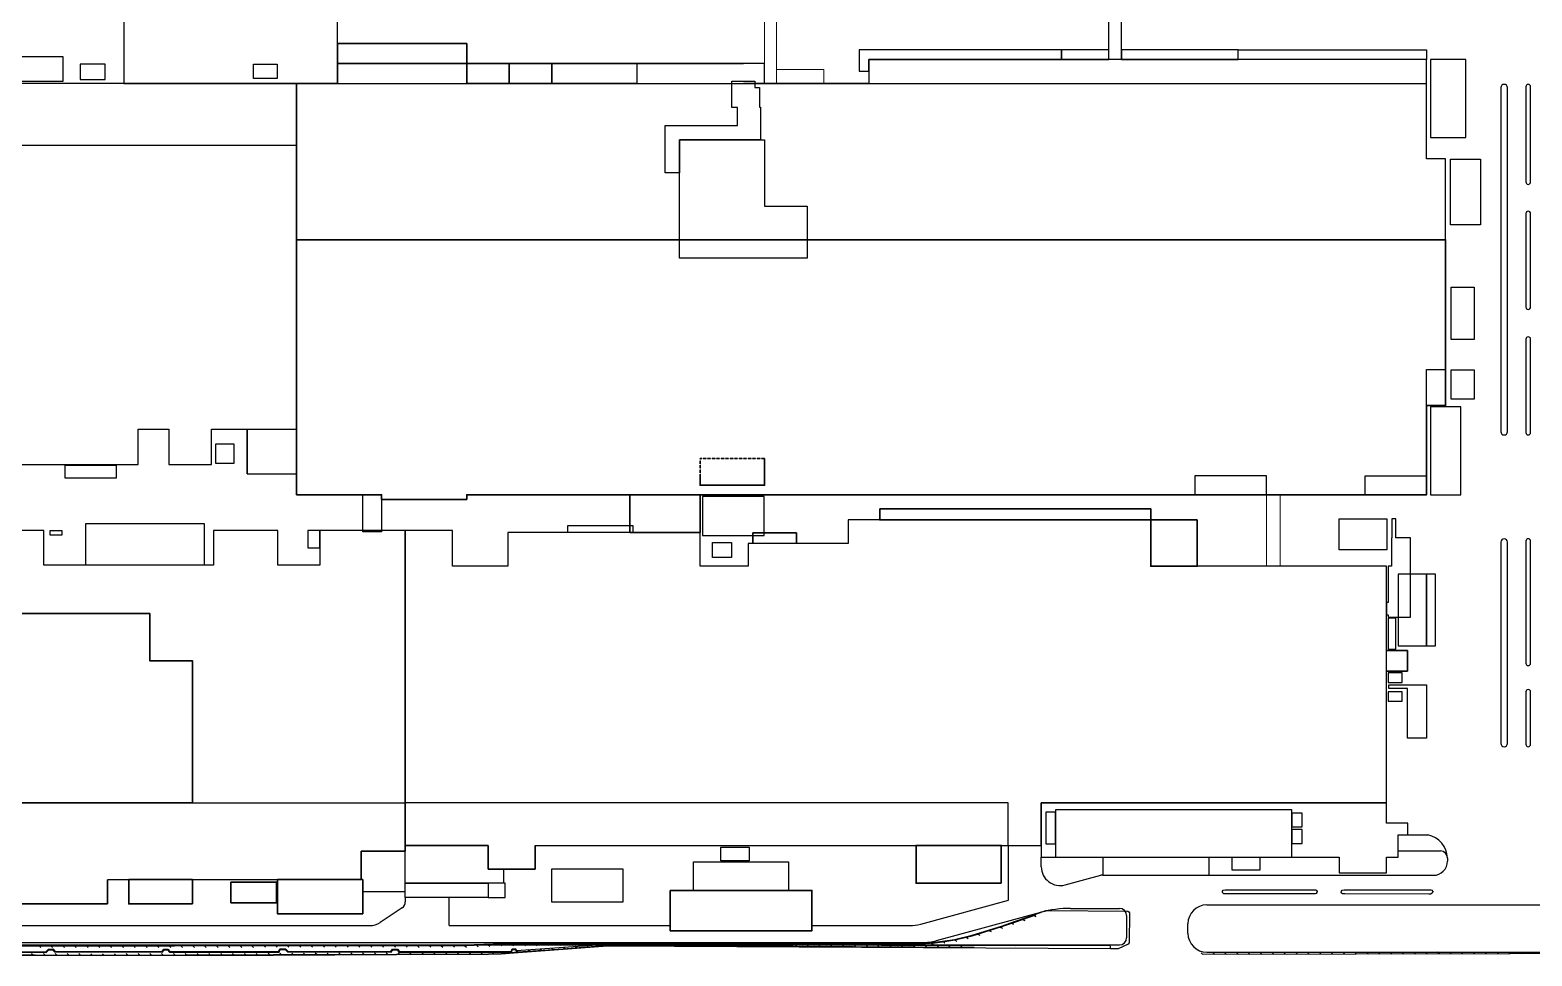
# Model space of a CAD drawing. Header units: millimetres. Extents: x -17369 to 294000, y -718917 to 220315.
# Drawn here: x 264973 to 273840, y -200432 to -194969 of the extents above; entities that cross this region are included whole.
import ezdxf
from ezdxf.xclip import XClip

# ---------------------------------------------------------------- set-up
doc = ezdxf.new("R2010")
doc.units = ezdxf.units.MM
doc.header["$LTSCALE"] = 350
doc.header["$XCLIPFRAME"] = 2
doc.linetypes.add('xref key map$0$DASHED2', pattern=[0.375, 0.25, -0.125])
for name, color, linetype in [('xref key map$0$AE221_가드레일', 8, 'Continuous'), ('xref key map$0$CTR', 8, 'Continuous'), ('xref key map$0$L-BLDG', 9, 'Continuous'), ('xref key map$0$L-건물', 8, 'Continuous')]:
    doc.layers.add(name, color=color, linetype=linetype)

# ---------------------------------------------------------------- blocks, each defined once
blk = doc.blocks.new('xref key map$0$AE221')
at = {"layer": 'xref key map$0$AE221_가드레일', "flags": 128}
blk.add_lwpolyline([(0, 0), (0.707, -0.707)], dxfattribs=at)
blk = doc.blocks.new('xref key map')
at = {"layer": 'xref key map$0$AE221_가드레일'}
for points in [[(1046890, 478397), (1156711, 478243), (1176170, 478107), (1179440, 478377), (1183422, 478730), (1187539, 479272), (1191743, 479910), (1199192, 481677), (1211659, 485567), (1217535, 487571), (1226119, 490553)], [(602038, 477005), (604469, 476997), (682897, 477348), (732047, 477359), (778590, 477330), (822258, 477478), (861693, 477415), (920220, 477529), (964462, 477482), (984350, 477559), (1000585, 478094), (1046890, 478397)], [(1491728, 474167), (1296489, 473757)]]:
    blk.add_lwpolyline(points, dxfattribs=at)
at = {"layer": 'xref key map$0$AE221_가드레일', "flags": 128}
for points in [[(1046887, 477491), (1044881, 477502), (1026100, 476060), (1007038, 474671), (999889, 474031), (994574, 473891), (955597, 473793), (903655, 473551), (830278, 473379), (775373, 473571), (724467, 473341), (659981, 473609), (603171, 473407), (602029, 473423)], [(1199976, 476705), (1046887, 477491)]]:
    blk.add_lwpolyline(points, dxfattribs=at)
at = {"layer": 'xref key map$0$CTR'}
for p, q in [((1383366, 524278), (1391929, 524278)), ((1214471, 496658), (1214471, 519878)), ((1228366, 510872), (1228366, 514878)), ((1379346, 517529), (1397173, 517529)), ((1400173, 514529), (1400173, 513228)), ((1238456, 503150), (1253526, 507228)), ((1254366, 507228), (1253526, 507228)), ((1299366, 507228), (1394173, 507228)), ((959366, 497878), (959366, 495977)), ((977867, 485991), (977867, 497878)), ((1177369, 486616), (1214471, 496658)), ((958029, 493480), (948791, 487331)), ((1184072, 479624), (1228228, 491575)), ((1240768, 493242), (1261444, 493242)), ((1264444, 490242), (1264444, 480791)), ((1298360, 494728), (1979505, 494728)), ((710530, 485991), (944358, 485991)), ((977867, 485991), (1071361, 485991)), ((1131353, 485991), (1172666, 485991)), ((1290360, 482728), (1290360, 486728)), ((493851, 477791), (1261444, 477791)), ((502224, 478791), (1177801, 478791)), ((1298360, 474728), (1642301, 474728))]:
    blk.add_line(p, q, dxfattribs=at)
for points in [[(1425519, 840180, 1), (1422719, 840180), (1422719, 694759, 1), (1425519, 694759)], [(1435319, 840580, 1), (1433319, 840580), (1433319, 800312, 1), (1435319, 800312)], [(1435319, 786924, 1), (1433319, 786924), (1433319, 747445, 1), (1435319, 747445)], [(1435319, 733839, 1), (1433319, 733839), (1433319, 694359, 1), (1435319, 694359)], [(1425519, 648081, 1), (1422719, 648081), (1422719, 562995, 1), (1425519, 562995)], [(1435319, 648481, 1), (1433319, 648481), (1433319, 596904, 1), (1435319, 596904)], [(1435319, 584753, 1), (1433319, 584753), (1433319, 562595, 1), (1435319, 562595)]]:
    blk.add_lwpolyline(points, format="xyb", close=True, dxfattribs=at)
for points in [[(959366, 500291), (941361, 500241)], [(1338712, 501055), (1344447, 501062), (1344788, 500872), (1345004, 500315), (1344931, 499925), (1344648, 499580), (1344248, 499391), (1305586, 499384), (1305199, 499650), (1304947, 500162), (1305020, 500527), (1305356, 500874), (1306158, 501047), (1338712, 501055)], [(1356687, 499347), (1355837, 499434), (1355434, 499677), (1355261, 500082), (1355350, 500533), (1355670, 500899), (1356449, 501064), (1393090, 501040), (1393564, 500930), (1393913, 500428), (1393851, 500009), (1393647, 499638), (1393041, 499288), (1392247, 499264), (1356687, 499347)], [(1046888, 477960), (1217525, 477564), (1257415, 477672), (1257593, 476208)], [(795621, 474761), (807532, 474586), (808549, 475759), (810170, 475787), (811005, 474819), (856670, 474676), (857343, 475725), (858811, 475694), (859611, 474735), (905963, 474700), (906499, 475834), (908616, 475832), (909609, 474869), (953460, 474696), (954150, 475669), (955947, 475662), (956846, 474658), (1004345, 474724), (1004746, 475872), (1005824, 475917), (1006195, 475264)], [(795623, 475061), (807397, 474888), (808410, 476056), (810306, 476089), (811143, 475118), (856507, 474976), (857181, 476028), (858954, 475991), (859752, 475034), (905773, 475000), (906309, 476134), (908738, 476131), (909731, 475168), (953306, 474996), (953996, 475969), (956082, 475961), (956980, 474958), (1004132, 475023), (1004530, 476163), (1005995, 476224), (1006456, 475412)]]:
    blk.add_lwpolyline(points, dxfattribs=at)
at = {"layer": 'xref key map$0$CTR', "flags": 128}
for points in [[(1046890, 478608), (1156712, 478471), (1176162, 478335), (1179421, 478604), (1183397, 478957), (1187507, 479498), (1191700, 480134), (1199132, 481897), (1211588, 485784), (1217461, 487787), (1226044, 490769), (1230337, 492298), (1231211, 492337), (1264927, 492077), (1265411, 491751), (1265651, 491300), (1265564, 478674), (1265108, 478110), (1260887, 476174), (1257593, 476208), (1046887, 477291)], [(1046887, 477291), (1044888, 477301), (1026115, 475861), (1007054, 474472), (999900, 473831), (994577, 473691), (955598, 473593), (903656, 473351), (830278, 473179), (775373, 473371), (724467, 473141), (659981, 473409), (603170, 473207), (602029, 473223)], [(602039, 477312), (604467, 477305), (682896, 477656), (732047, 477667), (778589, 477638), (822258, 477786), (861693, 477723), (920220, 477837), (964461, 477790), (984344, 477867), (1000579, 478402), (1044644, 478610), (1046890, 478608)], [(1006456, 475412), (1034529, 477352), (1040344, 477791)]]:
    blk.add_lwpolyline(points, dxfattribs=at)
at = {"layer": 'xref key map$0$CTR'}
for centre, radius, start, end in [((1389815, 514130), 10366, 2.202831, 78.231812), ((1397173, 514529), 3000, 0, 90), ((1236366, 510872), 8000, 180, 285.144628), ((1394173, 513228), 6000, 270, 0), ((956366, 495977), 3000, 303.64961, 0), ((1240768, 445242), 48000, 90, 105.144628), ((1261444, 490242), 3000, 0, 90), ((1298360, 486728), 8000, 90, 180), ((944358, 493991), 8000, 270, 303.64961), ((1172666, 503991), 18000, 270, 285.144628), ((1177801, 502791), 24000, 270, 285.144628), ((1261444, 480791), 3000, 270, 0), ((1298360, 482728), 8000, 180, 270)]:
    blk.add_arc(centre, radius, start, end, dxfattribs=at)
at = {"layer": 'xref key map$0$L-BLDG', "lineweight": 9}
for p, q in [((1111366, 841878), (1111366, 875877)), ((1116366, 875877), (1116366, 841878)), ((1323681, 637878), (1323681, 668078)), ((1329366, 637878), (1329366, 668078))]:
    blk.add_line(p, q, dxfattribs=at)
at = {"layer": 'xref key map$0$L-BLDG', "linetype": 'ByBlock', "ltscale": 2000}
for p, q in [((1256966, 852108), (1256966, 875877)), ((1262266, 852108), (1262266, 875877))]:
    blk.add_line(p, q, dxfattribs=at)
at = {"layer": 'xref key map$0$L-BLDG'}
for p, q in [((1391366, 852108), (1155366, 852108)), ((1155366, 852108), (1155366, 841878)), ((1391366, 810108), (1391366, 852108)), ((895166, 850078), (905166, 850078)), ((895166, 844078), (895166, 850078)), ((905166, 850078), (905166, 844078)), ((930716, 850378), (1102366, 850378)), ((985366, 850378), (985366, 841878)), ((905166, 844078), (895166, 844078)), ((913366, 841878), (913366, 668108)), ((930716, 841878), (1391366, 841878)), ((1125336, 841878), (1102366, 841878)), ((1116366, 842233), (1116366, 841878)), ((1136366, 841878), (1116366, 841878)), ((679366, 815878), (913366, 815878)), ((1399366, 810108), (1391366, 810108)), ((1391366, 721108), (1399366, 721108)), ((1391366, 676108), (1391366, 721108)), ((846366, 680878), (846366, 695878)), ((846366, 695878), (859366, 695878)), ((859366, 695878), (859366, 680878)), ((877366, 680878), (877366, 695878)), ((877366, 695878), (913366, 695878)), ((892430, 676878), (892430, 695878)), ((769366, 680878), (846366, 680878)), ((859366, 680878), (877366, 680878)), ((892430, 676878), (913366, 676878)), ((949366, 668108), (949366, 652478)), ((1219366, 668078), (1257366, 668078)), ((1089283, 647878), (1097283, 647878)), ((1089283, 641557), (1089283, 647878)), ((1097283, 647878), (1097283, 641557)), ((1097283, 641557), (1089283, 641557)), ((959368, 537833), (959321, 537833)), ((994366, 519878), (959368, 519878)), ((994366, 509878), (994366, 519878)), ((1014366, 519878), (1014366, 509878)), ((1014366, 509878), (994366, 509878))]:
    blk.add_line(p, q, dxfattribs=at)
at = {"layer": 'xref key map$0$L-BLDG', "lineweight": 30}
for p, q in [((913366, 775878), (1399366, 775878)), ((1084023, 672108), (1093366, 672108))]:
    blk.add_line(p, q, dxfattribs=at)
at = {"layer": 'xref key map$0$L-BLDG', "linetype": 'xref key map$0$DASHED2', "lineweight": 30}
for p in [(1111366, 683447), (1084023, 676115)]:
    blk.add_line(p, (1084023, 683447), dxfattribs=at)
at = {"layer": 'xref key map$0$L-BLDG'}
for points in [[(840266, 841878), (930716, 841878), (930716, 849878), (930716, 849878), (930716, 875878), (840266, 875878)], [(814666, 853258), (792906, 853258), (792906, 842858), (814666, 842858)], [(1256966, 856108), (1236964, 856108), (1236964, 852108), (1256966, 852108)], [(1311617, 856108), (1262266, 856108), (1262266, 852108), (1311617, 852108)], [(1391366, 852108), (1311617, 852108), (1311617, 856108), (1391366, 856108)], [(1392966, 819108), (1407966, 819108), (1407966, 852108), (1392966, 852108)], [(821826, 843618), (832366, 843618), (832366, 850158), (821826, 850158)], [(985366, 850378), (1003366, 850378), (1003366, 841878), (985366, 841878)], [(1003366, 850378), (1021366, 850378), (1021366, 841878), (1003366, 841878)], [(1057366, 841878), (1021366, 841878), (1021366, 850378), (1057366, 850378)], [(1057366, 841878), (1111366, 841878), (1111366, 850378), (1057366, 850378)], [(1401466, 782208), (1401466, 809958), (1414166, 809958), (1414166, 782208)], [(1401666, 733708), (1401666, 755908), (1411466, 755908), (1411466, 733708)], [(1401666, 708558), (1401666, 720858), (1411466, 720858), (1411466, 708558)], [(1392966, 668078), (1405866, 668078), (1405866, 705278), (1392966, 705278)], [(815386, 675208), (837236, 675208), (837236, 680508), (815386, 680508)], [(1323681, 676108), (1293366, 676108), (1293366, 668078), (1323681, 668078)], [(1391366, 668078), (1365366, 668078), (1365366, 676108), (1391366, 676108)], [(1085023, 650808), (1111223, 650808), (1111223, 667308), (1085023, 667308)], [(824291, 655903), (874291, 655903), (874291, 638353), (824291, 638353)], [(1384491, 616357), (1384491, 649817), (1378341, 649817), (1378341, 657917), (1376591, 657917), (1376591, 649817), (1376441, 649817), (1376441, 637917), (1375041, 637917), (1375041, 622607), (1374366, 622607), (1374366, 617332), (1375041, 617332), (1375041, 616357)], [(814109, 650953), (809109, 650953), (809109, 652953), (814109, 652953)], [(918167, 645683), (923292, 645683), (923292, 652953), (918167, 652953)], [(1106416, 651973), (1124816, 651973), (1124816, 647473), (1106416, 647473)], [(1089283, 647878), (1097283, 647878), (1097283, 641557), (1089283, 641557)], [(1391341, 604257), (1391341, 634557), (1379341, 634557), (1379341, 604257)], [(1395141, 604257), (1395141, 634557), (1391341, 634557), (1391341, 604257)], [(1378341, 602857), (1378341, 615857), (1375041, 615857), (1375041, 602857)], [(1374366, 602257), (1383316, 602257), (1383316, 593499), (1374366, 593499)], [(1375066, 588799), (1381066, 588799), (1381066, 592799), (1375066, 592799)], [(1375066, 580799), (1381066, 580799), (1381066, 584799), (1375066, 584799)], [(1383316, 565249), (1383316, 586249), (1375316, 586249), (1375316, 587749), (1391316, 587749), (1391316, 565249)], [(959362, 537878), (959367, 517403), (940642, 517403), (940642, 505403), (833367, 505378), (833367, 495128), (779367, 495128), (779367, 505403), (761842, 505403), (761842, 495403), (716418, 495402), (716414, 505358), (707367, 505358), (707367, 537878)], [(1214366, 519878), (1214366, 537878), (959368, 537878), (959368, 519878), (994366, 519878), (994366, 509878), (1014366, 509878), (1014366, 519878)], [(1228366, 537878), (1228366, 514878), (1254366, 514878), (1254366, 507228), (1299366, 507228), (1299366, 514878), (1308966, 514878), (1308966, 509598), (1320966, 509598), (1320966, 514878), (1354366, 514878), (1354366, 508278), (1374366, 508278), (1374366, 514878), (1379346, 514878), (1379346, 524278), (1383366, 524278), (1383366, 529328), (1374366, 529328), (1374366, 537878)], [(1230359, 520471), (1234366, 520471), (1234366, 533886), (1230359, 533886)], [(1234366, 514878), (1334366, 514878), (1334366, 534878), (1234366, 534878)], [(1334366, 527763), (1338741, 527763), (1338741, 533453), (1334366, 533453)], [(1334366, 520713), (1338741, 520713), (1338741, 526653), (1334366, 526653)], [(1092866, 519078), (1104866, 519078), (1104866, 513278), (1092866, 513278)], [(1021329, 509916), (1051404, 509916), (1051404, 495841), (1021329, 495841)], [(1121404, 500841), (1081329, 500841), (1081329, 512916), (1121404, 512916)], [(959366, 503878), (994366, 503878), (994366, 497878), (959366, 497878)], [(959366, 503878), (994366, 503878), (994366, 497878), (959366, 497878)], [(994366, 497878), (1001666, 497878), (1001666, 503878), (994366, 503878)]]:
    blk.add_lwpolyline(points, close=True, dxfattribs=at)
for points in [[(913366, 841878), (913366, 775878), (1399366, 775878), (1399366, 775878), (1399366, 775878), (1399366, 810108), (1391366, 810108), (1391366, 852108), (1311617, 852108), (1311617, 856108), (1262266, 856108), (1262266, 852108), (1256966, 852108), (1256966, 856108), (1236964, 856108), (1236964, 852108), (1155366, 852108), (1155366, 841878), (1136366, 841878), (1136366, 841878), (1116366, 841878), (1116366, 841878), (1111366, 841878), (1111366, 850378), (985366, 850378), (985366, 858878), (930716, 858878), (930716, 841878), (913366, 841878)], [(930716, 858878), (985366, 858878), (985366, 850378), (930716, 850378)], [(1236964, 856108), (1151366, 856108), (1151366, 847108), (1155366, 847108), (1155366, 852108), (1236964, 852108), (1236964, 856108)], [(679366, 841878), (679366, 695878), (700393, 695878), (700393, 675878), (713803, 675878), (713803, 695878), (737903, 695878), (737903, 675878), (750703, 675878), (750703, 695878), (769366, 695878), (769366, 680878), (846366, 680878), (846366, 695878), (859366, 695878), (859366, 680878), (877366, 680878), (877366, 695878), (892430, 695878), (892430, 676878), (913366, 676878), (913366, 841878), (679366, 841878)], [(1075366, 804108), (1069301, 804108), (1069301, 824173), (1099821, 824173), (1099821, 831826), (1097506, 831826), (1097506, 842978), (1107236, 842978), (1107236, 840308), (1109141, 840308), (1109141, 831883), (1109591, 831883), (1109591, 818108), (1075366, 818108), (1075366, 804108)], [(1075366, 768108), (1075366, 818108), (1111366, 818108), (1111366, 790108), (1129366, 790108), (1129366, 768108), (1075366, 768108)], [(949366, 668108), (949366, 652478), (941366, 652478), (941366, 668108)], [(959367, 652953), (959368, 519878), (994366, 519878), (994366, 509878), (1014366, 509878), (1014366, 519878), (1228366, 519878), (1228366, 537878), (1374366, 537878), (1374366, 593499), (1383316, 593499), (1383316, 602257), (1374366, 602257), (1374366, 637878), (1274666, 637878), (1274666, 657473), (1274666, 657473), (1274666, 662178), (1160066, 662178), (1160066, 657473), (1146664, 657473), (1146664, 647473), (1124816, 647473), (1124816, 651973), (1106416, 651973), (1106416, 647473), (1104416, 647473), (1104416, 637923), (1084023, 637923), (1084023, 652073), (1002771, 652073), (1002771, 637923), (979361, 637923), (979361, 652953), (959367, 652953)], [(1028071, 652073), (1028071, 655073), (1055671, 655073), (1055671, 652073)], [(959367, 652953), (923292, 652953), (923292, 638353), (905442, 638353), (905442, 652953), (878291, 652953), (878291, 638353), (806441, 638353), (806441, 652953), (707366, 652953), (707366, 645878)], [(707367, 537878), (707367, 505358), (716414, 505358), (716418, 495386), (761842, 495403), (761842, 505403), (779367, 505403), (779367, 495128), (833367, 495128), (833367, 505378), (940642, 505403), (940642, 517403), (959367, 517403), (959367, 652953)], [(959368, 519878), (994366, 519878), (994366, 509878), (1000966, 509878), (1000966, 503878), (959366, 503878), (959367, 519878)]]:
    blk.add_lwpolyline(points, dxfattribs=at)
at = {"layer": 'xref key map$0$L-BLDG', "lineweight": 9}
blk.add_lwpolyline([(1136366, 847878), (1116366, 847878), (1116366, 841878), (1136366, 841878)], close=True, dxfattribs=at)
at = {"layer": 'xref key map$0$L-BLDG', "lineweight": 30}
for points in [[(913366, 775878), (913366, 668108), (949366, 668108), (949366, 666108), (985366, 666108), (985366, 668108), (1391366, 668078), (1391366, 705778), (1399366, 705778), (1399366, 775878), (913366, 775878)], [(1084023, 676115), (1084023, 676115), (1084023, 672108), (1111366, 672108), (1111366, 683447)], [(725367, 557878), (761367, 557878), (761367, 617878), (851367, 617878), (851367, 597878), (869367, 597878), (869367, 537878), (725367, 537878), (725367, 557878)]]:
    blk.add_lwpolyline(points, dxfattribs=at)
for points in [[(1054367, 668099), (1084023, 668108), (1084023, 652073), (1054367, 652073)], [(1160066, 662178), (1274666, 662178), (1274666, 657473), (1160066, 657473)], [(1294366, 657473), (1274666, 657473), (1274666, 637878), (1294366, 637878)], [(1211404, 503878), (1175404, 503878), (1175404, 519878), (1211404, 519878)], [(869351, 495118), (842367, 495118), (842367, 505383), (869351, 505383)], [(885641, 504390), (904841, 504390), (904841, 495590), (885641, 495590)], [(941361, 490878), (905367, 490878), (905367, 505399), (941362, 505399)], [(1071361, 500845), (1131353, 500845), (1131353, 483818), (1071361, 483818)]]:
    blk.add_lwpolyline(points, close=True, dxfattribs=at)
at = {"layer": 'xref key map$0$L-건물'}
for points in [[(879023, 689421), (879023, 681421), (887023, 681421), (887023, 689421)], [(1374465, 644853), (1354366, 644853), (1354366, 657878), (1374465, 657878)]]:
    blk.add_lwpolyline(points, close=True, dxfattribs=at)
at = {"layer": 'xref key map$0$AE221_가드레일'}
for p, xscale, yscale, zscale, rotation in [((1225198, 490233), 999.9999999999998, 999.9999999999998, 999.9999999999998, 19.15674094985588), ((1206237, 483876), 1000, 1000, 1000, 17.32916144947751), ((1211010, 485365), 1000, 1000, 1000, 17.32916144947751), ((1215748, 486962), 1000, 1000, 1000, 18.83185700166035), ((1220474, 488593), 999.9999999999998, 999.9999999999998, 999.9999999999998, 19.15674094985588), ((804468, 477418), 999.9999999999982, 999.9999999999982, 999.9999999999982, 0.1941822093731013), ((809468, 477435), 999.9999999999982, 999.9999999999982, 999.9999999999982, 0.1941822093731013), ((814468, 477452), 999.9999999999982, 999.9999999999982, 999.9999999999982, 0.1941822093731013), ((819467, 477469), 999.9999999999982, 999.9999999999982, 999.9999999999982, 0.1941822093731013), ((824467, 477474), 1000.000000000002, 1000.000000000002, 1000.000000000002, 359.9084663106091), ((829467, 477467), 1000.000000000002, 1000.000000000002, 1000.000000000002, 359.9084663106091), ((834467, 477459), 1000.000000000002, 1000.000000000002, 1000.000000000002, 359.9084663106091), ((839467, 477451), 1000.000000000002, 1000.000000000002, 1000.000000000002, 359.9084663106091), ((844467, 477443), 1000.000000000002, 1000.000000000002, 1000.000000000002, 359.9084663106091), ((849467, 477435), 1000.000000000002, 1000.000000000002, 1000.000000000002, 359.9084663106091), ((854467, 477427), 1000.000000000002, 1000.000000000002, 1000.000000000002, 359.9084663106091), ((859467, 477419), 1000.000000000002, 1000.000000000002, 1000.000000000002, 359.9084663106091), ((864467, 477420), 999.9999999999981, 999.9999999999981, 999.9999999999981, 0.1116016643344302), ((869467, 477430), 999.9999999999981, 999.9999999999981, 999.9999999999981, 0.1116016643344302), ((874467, 477440), 999.9999999999981, 999.9999999999981, 999.9999999999981, 0.1116016643344302), ((879467, 477450), 999.9999999999981, 999.9999999999981, 999.9999999999981, 0.1116016643344302), ((884467, 477459), 999.9999999999981, 999.9999999999981, 999.9999999999981, 0.1116016643344302), ((889467, 477469), 999.9999999999981, 999.9999999999981, 999.9999999999981, 0.1116016643344302), ((894467, 477479), 999.9999999999981, 999.9999999999981, 999.9999999999981, 0.1116016643344302), ((899467, 477489), 999.9999999999981, 999.9999999999981, 999.9999999999981, 0.1116016643344302), ((904467, 477498), 999.9999999999981, 999.9999999999981, 999.9999999999981, 0.1116016643344302), ((909467, 477508), 999.9999999999981, 999.9999999999981, 999.9999999999981, 0.1116016643344302), ((914467, 477518), 999.9999999999981, 999.9999999999981, 999.9999999999981, 0.1116016643344302), ((919467, 477528), 999.9999999999981, 999.9999999999981, 999.9999999999981, 0.1116016643344302), ((924467, 477525), 1000, 1000, 1000, 359.9391311084411), ((929467, 477519), 1000, 1000, 1000, 359.9391311084411), ((934467, 477514), 1000, 1000, 1000, 359.9391311084411), ((939467, 477509), 1000, 1000, 1000, 359.9391311084411), ((944467, 477503), 1000, 1000, 1000, 359.9391311084411), ((949467, 477498), 1000, 1000, 1000, 359.9391311084411), ((954467, 477493), 1000, 1000, 1000, 359.9391311084411), ((959467, 477487), 1000, 1000, 1000, 359.9391311084411), ((964467, 477482), 1000.000000000001, 1000.000000000001, 1000.000000000001, 0.2218856790026882), ((969467, 477501), 1000.000000000001, 1000.000000000001, 1000.000000000001, 0.2218856790026882), ((974467, 477521), 1000.000000000001, 1000.000000000001, 1000.000000000001, 0.2218856790026882), ((979467, 477540), 1000.000000000001, 1000.000000000001, 1000.000000000001, 0.2218856790026882), ((984467, 477563), 999.9999999999986, 999.9999999999986, 999.9999999999986, 1.887413212093663), ((989464, 477728), 999.9999999999986, 999.9999999999986, 999.9999999999986, 1.887413212093663), ((994462, 477892), 999.9999999999986, 999.9999999999986, 999.9999999999986, 1.887413212093663), ((999459, 478057), 999.9999999999986, 999.9999999999986, 999.9999999999986, 1.887413212093663), ((1004458, 478119), 999.9999999999999, 999.9999999999999, 999.9999999999999, 0.3750843539773158), ((1009458, 478152), 999.9999999999999, 999.9999999999999, 999.9999999999999, 0.3750843539773158), ((1014458, 478185), 999.9999999999999, 999.9999999999999, 999.9999999999999, 0.3750843539773158), ((1019458, 478218), 999.9999999999999, 999.9999999999999, 999.9999999999999, 0.3750843539773158), ((1021954, 475758), 999.9999999999993, 999.9999999999993, 999.9999999999993, 184.1678513888425), ((1024458, 478250), 999.9999999999999, 999.9999999999999, 999.9999999999999, 0.3750843539773158), ((1026940, 476125), 999.9999999999999, 999.9999999999999, 999.9999999999999, 184.3878525400355), ((1029458, 478283), 999.9999999999999, 999.9999999999999, 999.9999999999999, 0.3750843539773158), ((1031926, 476507), 999.9999999999999, 999.9999999999999, 999.9999999999999, 184.3878525400355), ((1034458, 478316), 999.9999999999999, 999.9999999999999, 999.9999999999999, 0.3750843539773158), ((1036911, 476890), 999.9999999999999, 999.9999999999999, 999.9999999999999, 184.3878525400355), ((1039457, 478349), 999.9999999999999, 999.9999999999999, 999.9999999999999, 0.3750843539773158), ((1041896, 477272), 999.9999999999999, 999.9999999999999, 999.9999999999999, 184.3878525400355), ((1044457, 478381), 999.9999999999999, 999.9999999999999, 999.9999999999999, 0.3750843539773158), ((1049978, 477475), 999.9999999999993, 999.9999999999993, 999.9999999999993, 179.7055840915149), ((1051890, 478390), 1000, 1000, 1000, 359.9198124281196), ((1054978, 477450), 999.9999999999993, 999.9999999999993, 999.9999999999993, 179.7055840915149), ((1056890, 478383), 1000, 1000, 1000, 359.9198124281196), ((1059978, 477424), 999.9999999999993, 999.9999999999993, 999.9999999999993, 179.7055840915149), ((1061890, 478376), 1000, 1000, 1000, 359.9198124281196), ((1064978, 477398), 999.9999999999993, 999.9999999999993, 999.9999999999993, 179.7055840915149), ((1066890, 478369), 1000, 1000, 1000, 359.9198124281196), ((1069978, 477373), 999.9999999999993, 999.9999999999993, 999.9999999999993, 179.7055840915149), ((1071889, 478362), 1000, 1000, 1000, 359.9198124281196), ((1074978, 477347), 999.9999999999993, 999.9999999999993, 999.9999999999993, 179.7055840915149), ((1076889, 478355), 1000, 1000, 1000, 359.9198124281196), ((1079978, 477321), 999.9999999999993, 999.9999999999993, 999.9999999999993, 179.7055840915149), ((1081889, 478348), 1000, 1000, 1000, 359.9198124281196), ((1084978, 477295), 999.9999999999993, 999.9999999999993, 999.9999999999993, 179.7055840915149), ((1086889, 478341), 1000, 1000, 1000, 359.9198124281196), ((1089978, 477270), 999.9999999999993, 999.9999999999993, 999.9999999999993, 179.7055840915149), ((1091889, 478334), 1000, 1000, 1000, 359.9198124281196), ((1094978, 477244), 999.9999999999993, 999.9999999999993, 999.9999999999993, 179.7055840915149), ((1096889, 478327), 1000, 1000, 1000, 359.9198124281196), ((1099978, 477218), 999.9999999999993, 999.9999999999993, 999.9999999999993, 179.7055840915149), ((1101889, 478320), 1000, 1000, 1000, 359.9198124281196), ((1104978, 477193), 999.9999999999993, 999.9999999999993, 999.9999999999993, 179.7055840915149), ((1106889, 478313), 1000, 1000, 1000, 359.9198124281196), ((1109978, 477167), 999.9999999999993, 999.9999999999993, 999.9999999999993, 179.7055840915149), ((1111889, 478306), 1000, 1000, 1000, 359.9198124281196), ((1114978, 477141), 999.9999999999993, 999.9999999999993, 999.9999999999993, 179.7055840915149), ((1116889, 478299), 1000, 1000, 1000, 359.9198124281196), ((1119978, 477116), 999.9999999999993, 999.9999999999993, 999.9999999999993, 179.7055840915149), ((1121889, 478292), 1000, 1000, 1000, 359.9198124281196), ((1124977, 477090), 999.9999999999993, 999.9999999999993, 999.9999999999993, 179.7055840915149), ((1126889, 478285), 1000, 1000, 1000, 359.9198124281196), ((1129977, 477064), 999.9999999999993, 999.9999999999993, 999.9999999999993, 179.7055840915149), ((1131889, 478278), 1000, 1000, 1000, 359.9198124281196), ((1134977, 477039), 999.9999999999993, 999.9999999999993, 999.9999999999993, 179.7055840915149), ((1136889, 478271), 1000, 1000, 1000, 359.9198124281196), ((1139977, 477013), 999.9999999999993, 999.9999999999993, 999.9999999999993, 179.7055840915149), ((1141889, 478264), 1000, 1000, 1000, 359.9198124281196), ((1144977, 476987), 999.9999999999993, 999.9999999999993, 999.9999999999993, 179.7055840915149), ((1146889, 478257), 1000, 1000, 1000, 359.9198124281196), ((1149977, 476961), 999.9999999999993, 999.9999999999993, 999.9999999999993, 179.7055840915149), ((1151889, 478250), 1000, 1000, 1000, 359.9198124281196), ((1154977, 476936), 999.9999999999993, 999.9999999999993, 999.9999999999993, 179.7055840915149), ((1156889, 478242), 1000, 1000, 1000, 359.5995632283892), ((1159977, 476910), 999.9999999999993, 999.9999999999993, 999.9999999999993, 179.7055840915149), ((1161889, 478207), 1000, 1000, 1000, 359.5995632283892), ((1164977, 476884), 999.9999999999993, 999.9999999999993, 999.9999999999993, 179.7055840915149), ((1166889, 478172), 1000, 1000, 1000, 359.5995632283892), ((1169977, 476859), 999.9999999999993, 999.9999999999993, 999.9999999999993, 179.7055840915149), ((1171889, 478137), 1000, 1000, 1000, 359.5995632283892), ((1174977, 476833), 999.9999999999993, 999.9999999999993, 999.9999999999993, 179.7055840915149), ((1176887, 478167), 1000, 1000, 1000, 4.720136931340949), ((1179977, 476807), 999.9999999999993, 999.9999999999993, 999.9999999999993, 179.7055840915149), ((1181868, 478593), 999.9999999999998, 999.9999999999998, 999.9999999999998, 5.065966157359449), ((1184977, 476782), 999.9999999999993, 999.9999999999993, 999.9999999999993, 179.7055840915149), ((1186833, 479179), 1000.000000000001, 1000.000000000001, 1000.000000000001, 7.49981761508118), ((1189977, 476756), 999.9999999999993, 999.9999999999993, 999.9999999999993, 179.7055840915149), ((1191778, 479919), 1000, 1000, 1000, 13.34465420796725), ((1194977, 476730), 999.9999999999993, 999.9999999999993, 999.9999999999993, 179.7055840915149), ((1196643, 481073), 1000, 1000, 1000, 13.34465420796725), ((1201464, 482386), 1000, 1000, 1000, 17.32916144947751), ((802025, 473478), 999.9999999999999, 999.9999999999999, 999.9999999999999, 179.7996403818435), ((807025, 473460), 999.9999999999999, 999.9999999999999, 999.9999999999999, 179.7996403818435), ((812025, 473443), 999.9999999999999, 999.9999999999999, 999.9999999999999, 179.7996403818435), ((817025, 473425), 999.9999999999999, 999.9999999999999, 999.9999999999999, 179.7996403818435), ((822025, 473408), 999.9999999999999, 999.9999999999999, 999.9999999999999, 179.7996403818435), ((827025, 473390), 999.9999999999999, 999.9999999999999, 999.9999999999999, 179.7996403818435), ((832025, 473383), 999.9999999999994, 999.9999999999994, 999.9999999999994, 180.1343025979052), ((837025, 473395), 999.9999999999994, 999.9999999999994, 999.9999999999994, 180.1343025979052), ((842025, 473407), 999.9999999999994, 999.9999999999994, 999.9999999999994, 180.1343025979052), ((847025, 473418), 999.9999999999994, 999.9999999999994, 999.9999999999994, 180.1343025979052), ((852024, 473430), 999.9999999999994, 999.9999999999994, 999.9999999999994, 180.1343025979052), ((857024, 473442), 999.9999999999994, 999.9999999999994, 999.9999999999994, 180.1343025979052), ((862024, 473453), 999.9999999999994, 999.9999999999994, 999.9999999999994, 180.1343025979052), ((867024, 473465), 999.9999999999994, 999.9999999999994, 999.9999999999994, 180.1343025979052), ((872024, 473477), 999.9999999999994, 999.9999999999994, 999.9999999999994, 180.1343025979052), ((877024, 473489), 999.9999999999994, 999.9999999999994, 999.9999999999994, 180.1343025979052), ((882024, 473500), 999.9999999999994, 999.9999999999994, 999.9999999999994, 180.1343025979052), ((887024, 473512), 999.9999999999994, 999.9999999999994, 999.9999999999994, 180.1343025979052), ((892024, 473524), 999.9999999999994, 999.9999999999994, 999.9999999999994, 180.1343025979052), ((897024, 473535), 999.9999999999994, 999.9999999999994, 999.9999999999994, 180.1343025979052), ((902024, 473547), 999.9999999999994, 999.9999999999994, 999.9999999999994, 180.1343025979052), ((907024, 473567), 1000, 1000, 1000, 180.2669415560007), ((912024, 473590), 1000, 1000, 1000, 180.2669415560007), ((917024, 473613), 1000, 1000, 1000, 180.2669415560007), ((922024, 473637), 1000, 1000, 1000, 180.2669415560007), ((927024, 473660), 1000, 1000, 1000, 180.2669415560007), ((932024, 473683), 1000, 1000, 1000, 180.2669415560007), ((937024, 473706), 1000, 1000, 1000, 180.2669415560007), ((942024, 473730), 1000, 1000, 1000, 180.2669415560007), ((947024, 473753), 1000, 1000, 1000, 180.2669415560007), ((952024, 473776), 1000, 1000, 1000, 180.2669415560007), ((957024, 473797), 999.9999999999997, 999.9999999999997, 999.9999999999997, 180.1440512729388), ((962024, 473809), 999.9999999999997, 999.9999999999997, 999.9999999999997, 180.1440512729388), ((967024, 473822), 999.9999999999997, 999.9999999999997, 999.9999999999997, 180.1440512729388), ((972024, 473834), 999.9999999999997, 999.9999999999997, 999.9999999999997, 180.1440512729388), ((977024, 473847), 999.9999999999997, 999.9999999999997, 999.9999999999997, 180.1440512729388), ((982024, 473859), 999.9999999999997, 999.9999999999997, 999.9999999999997, 180.1440512729388), ((987024, 473872), 999.9999999999997, 999.9999999999997, 999.9999999999997, 180.1440512729388), ((992024, 473885), 999.9999999999997, 999.9999999999997, 999.9999999999997, 180.1440512729388), ((997023, 473955), 1000.000000000001, 1000.000000000001, 1000.000000000001, 181.5065865713873), ((1002013, 474221), 999.9999999999995, 999.9999999999995, 999.9999999999995, 185.1200422963387), ((1006993, 474667), 999.9999999999995, 999.9999999999995, 999.9999999999995, 185.1200422963387), ((1011980, 475031), 999.9999999999993, 999.9999999999993, 999.9999999999993, 184.1678513888425), ((1016967, 475395), 999.9999999999993, 999.9999999999993, 999.9999999999993, 184.1678513888425), ((1296728, 473757), 999.9999999999997, 999.9999999999997, 999.9999999999997, 180.1203677653969), ((1301728, 473768), 999.9999999999997, 999.9999999999997, 999.9999999999997, 180.1203677653969), ((1306728, 473778), 999.9999999999997, 999.9999999999997, 999.9999999999997, 180.1203677653969), ((1311728, 473789), 999.9999999999997, 999.9999999999997, 999.9999999999997, 180.1203677653969), ((1316728, 473799), 999.9999999999997, 999.9999999999997, 999.9999999999997, 180.1203677653969), ((1321728, 473810), 999.9999999999997, 999.9999999999997, 999.9999999999997, 180.1203677653969), ((1326728, 473820), 999.9999999999997, 999.9999999999997, 999.9999999999997, 180.1203677653969), ((1331728, 473831), 999.9999999999997, 999.9999999999997, 999.9999999999997, 180.1203677653969), ((1336728, 473841), 999.9999999999997, 999.9999999999997, 999.9999999999997, 180.1203677653969), ((1341728, 473852), 999.9999999999997, 999.9999999999997, 999.9999999999997, 180.1203677653969), ((1346728, 473862), 999.9999999999997, 999.9999999999997, 999.9999999999997, 180.1203677653969), ((1351728, 473873), 999.9999999999997, 999.9999999999997, 999.9999999999997, 180.1203677653969), ((1356728, 473883), 999.9999999999997, 999.9999999999997, 999.9999999999997, 180.1203677653969), ((1361728, 473894), 999.9999999999997, 999.9999999999997, 999.9999999999997, 180.1203677653969), ((1366728, 473904), 999.9999999999997, 999.9999999999997, 999.9999999999997, 180.1203677653969), ((1371728, 473915), 999.9999999999997, 999.9999999999997, 999.9999999999997, 180.1203677653969), ((1376728, 473925), 999.9999999999997, 999.9999999999997, 999.9999999999997, 180.1203677653969), ((1381728, 473936), 999.9999999999997, 999.9999999999997, 999.9999999999997, 180.1203677653969), ((1386728, 473946), 999.9999999999997, 999.9999999999997, 999.9999999999997, 180.1203677653969), ((1391728, 473957), 999.9999999999997, 999.9999999999997, 999.9999999999997, 180.1203677653969), ((1396728, 473967), 999.9999999999997, 999.9999999999997, 999.9999999999997, 180.1203677653969), ((1401728, 473978), 999.9999999999997, 999.9999999999997, 999.9999999999997, 180.1203677653969), ((1406728, 473988), 999.9999999999997, 999.9999999999997, 999.9999999999997, 180.1203677653969), ((1411728, 473999), 999.9999999999997, 999.9999999999997, 999.9999999999997, 180.1203677653969), ((1416728, 474009), 999.9999999999997, 999.9999999999997, 999.9999999999997, 180.1203677653969), ((1421728, 474020), 999.9999999999997, 999.9999999999997, 999.9999999999997, 180.1203677653969), ((1426728, 474030), 999.9999999999997, 999.9999999999997, 999.9999999999997, 180.1203677653969), ((1431728, 474041), 999.9999999999997, 999.9999999999997, 999.9999999999997, 180.1203677653969)]:
    blk.add_blockref('xref key map$0$AE221', p, dxfattribs=dict(at, xscale=xscale, yscale=yscale, zscale=zscale, rotation=rotation))

msp = doc.modelspace()

# ---------------------------------------------------------------- block references
ref = msp.add_blockref('xref key map', (253797.2, -207036.5), dxfattribs=dict(xscale=0.01395821451102549, yscale=0.01395821451102549, zscale=0.01395821451102549))
XClip(ref).set_block_clipping_path([(-0.0000000075, 167165.6021255665), (2389260.125662934, 1718467.6565462798)])

doc.saveas('drawing.dxf')
